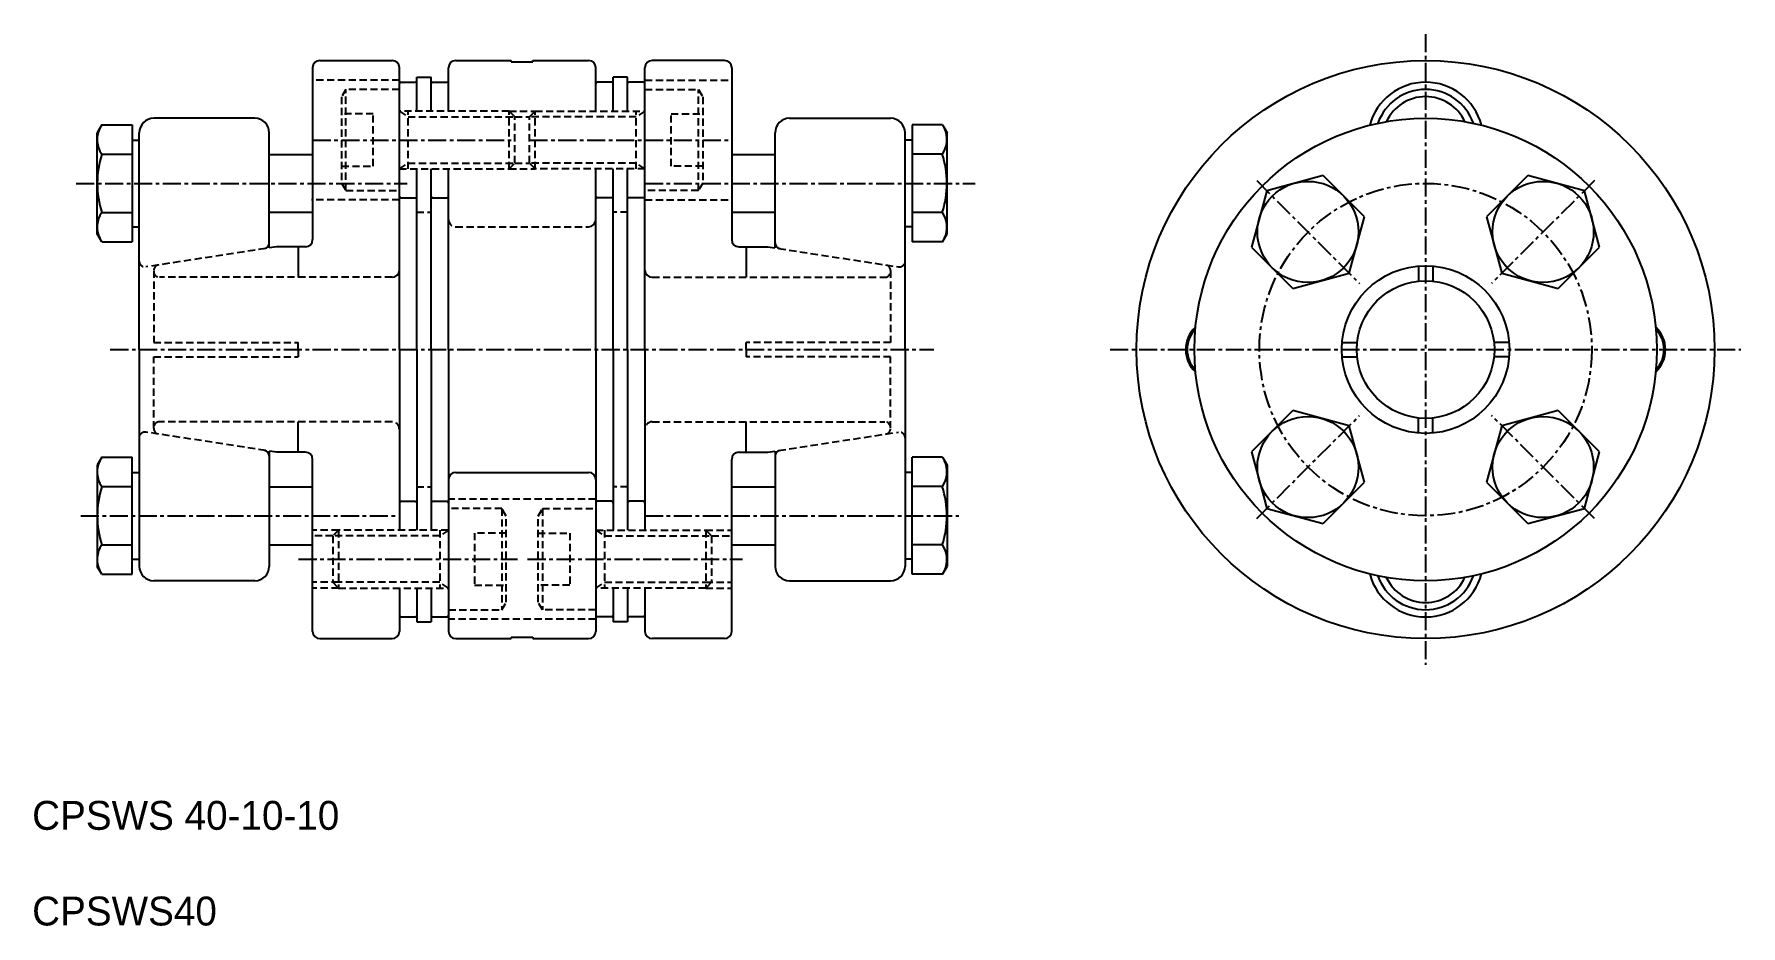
# Model space of a CAD drawing. Extents: x -35 to 83, y 506 to 568.
import ezdxf

# ---------------------------------------------------------------- set-up
doc = ezdxf.new("R2010")
doc.units = 0
doc.linetypes.add('CENTER', pattern=[2, 1.25, -0.25, 0.25, -0.25])
doc.linetypes.add('DASHED', pattern=[0.75, 0.5, -0.25])
doc.layers.get('0').update_dxf_attribs({"linetype": 'CONTINUOUS'})
doc.layers.add('CENTER', color=1, linetype='CENTER')

msp = doc.modelspace()

# ---------------------------------------------------------------- linework, layer by layer
at = {"color": 7, "linetype": 'CONTINUOUS'}
for p, q in [((-15.06, 566.13), (-10.06, 566.13)), ((-5.66, 566.13), (-1.81, 566.13)), ((-1.81, 566.03), (-1.81, 566.13)), ((-1.81, 566.03), (-0.31, 566.03)), ((-0.31, 566.13), (3.54, 566.13)), ((-0.31, 566.03), (-0.31, 566.13)), ((12.94, 566.13), (7.94, 566.13)), ((-15.56, 565.63), (-15.56, 553.74)), ((-9.56, 546.13), (-9.56, 565.63)), ((-9.46, 564.63), (-8.46, 564.63)), ((-8.36, 562.63), (-8.36, 564.98)), ((-8.36, 564.98), (-7.36, 564.98)), ((-7.36, 562.63), (-7.36, 564.98)), ((-7.26, 564.63), (-6.26, 564.63)), ((-6.16, 562.63), (-6.16, 565.63)), ((4.04, 562.63), (4.04, 565.63)), ((5.14, 564.63), (4.14, 564.63)), ((6.24, 564.98), (5.24, 564.98)), ((5.24, 562.63), (5.24, 564.98)), ((6.24, 562.63), (6.24, 564.98)), ((7.34, 564.63), (6.34, 564.63)), ((7.44, 546.13), (7.44, 565.63)), ((13.44, 565.63), (13.44, 553.74)), ((-9.56, 557.13), (-9.56, 564.13)), ((7.44, 557.13), (7.44, 564.13)), ((-30.15, 561.68), (-30.46, 561.13)), ((-30.46, 554.13), (-30.46, 561.13)), ((-30.15, 561.68), (-28.06, 561.68)), ((-28.06, 561.68), (-28.06, 560.57)), ((-27.56, 546.13), (-27.56, 561.13)), ((-19.56, 562.13), (-26.56, 562.13)), ((-18.56, 553.16), (-18.56, 561.13)), ((16.44, 553.16), (16.44, 561.13)), ((17.44, 562.13), (24.44, 562.13)), ((25.44, 546.13), (25.44, 561.13)), ((28.02, 561.68), (25.94, 561.68)), ((25.94, 561.68), (25.94, 560.57)), ((28.02, 561.68), (28.34, 561.13)), ((28.34, 554.13), (28.34, 561.13)), ((-28.06, 560.63), (-27.56, 560.63)), ((-28.06, 560.57), (-28.06, 554.69)), ((25.94, 560.63), (25.44, 560.63)), ((25.94, 560.57), (25.94, 554.69)), ((-30.15, 559.66), (-28.06, 559.66)), ((-18.56, 559.63), (-15.56, 559.63)), ((13.44, 559.63), (16.44, 559.63)), ((28.02, 559.66), (25.94, 559.66)), ((-8.36, 546.13), (-8.36, 558.63)), ((-7.36, 546.13), (-7.36, 558.63)), ((-6.16, 546.13), (-6.16, 558.63)), ((4.04, 546.13), (4.04, 558.63)), ((5.24, 546.13), (5.24, 558.63)), ((6.24, 546.13), (6.24, 558.63)), ((54.37, 558.17), (50.47, 557.12)), ((57.23, 555.31), (54.37, 558.17)), ((68.54, 558.17), (65.68, 555.31)), ((72.45, 557.12), (68.54, 558.17)), ((-9.46, 556.63), (-8.46, 556.63)), ((-7.26, 556.63), (-6.26, 556.63)), ((5.14, 556.63), (4.14, 556.63)), ((7.34, 556.63), (6.34, 556.63)), ((50.47, 557.12), (49.42, 553.22)), ((73.49, 553.22), (72.45, 557.12)), ((-30.15, 555.61), (-28.06, 555.61)), ((-18.56, 555.63), (-15.56, 555.63)), ((13.44, 555.63), (16.44, 555.63)), ((28.02, 555.61), (25.94, 555.61)), ((56.18, 551.41), (57.23, 555.31)), ((65.68, 555.31), (66.73, 551.41)), ((-30.15, 553.59), (-30.46, 554.13)), ((-28.06, 554.69), (-28.06, 553.59)), ((-28.06, 554.63), (-27.56, 554.63)), ((25.94, 554.63), (25.44, 554.63)), ((25.94, 554.69), (25.94, 553.59)), ((28.02, 553.59), (28.34, 554.13)), ((-30.15, 553.59), (-28.06, 553.59)), ((-16.56, 553.24), (-18.06, 553.24)), ((-16.56, 553.24), (-16.56, 551.13)), ((-16.06, 553.24), (-16.56, 553.24)), ((13.94, 553.24), (14.44, 553.24)), ((14.44, 553.24), (14.44, 551.13)), ((14.44, 553.24), (15.94, 553.24)), ((28.02, 553.59), (25.94, 553.59)), ((49.42, 553.22), (52.28, 550.36)), ((70.63, 550.36), (73.49, 553.22)), ((60.96, 551.91), (60.96, 550.87)), ((61.96, 551.91), (61.96, 550.87)), ((52.28, 550.36), (56.18, 551.41)), ((66.73, 551.41), (70.63, 550.36)), ((-27.56, 546.13), (-27.56, 531.13)), ((-9.56, 546.13), (-9.56, 533.63)), ((-8.36, 546.13), (-8.36, 533.63)), ((-7.36, 546.13), (-7.36, 533.63)), ((-6.16, 546.13), (-6.16, 526.63)), ((4.04, 546.13), (4.04, 526.63)), ((5.24, 546.13), (5.24, 533.63)), ((6.24, 546.13), (6.24, 533.63)), ((7.44, 546.13), (7.44, 533.63)), ((25.44, 546.13), (25.44, 531.13)), ((55.68, 546.63), (56.72, 546.63)), ((67.23, 546.63), (66.19, 546.63)), ((55.68, 545.63), (56.72, 545.63)), ((67.23, 545.63), (66.19, 545.63)), ((-16.56, 539.03), (-16.56, 541.13)), ((14.44, 539.03), (14.44, 541.13)), ((52.28, 541.91), (49.42, 539.05)), ((56.18, 540.86), (52.28, 541.91)), ((60.96, 540.36), (60.96, 541.4)), ((61.96, 540.36), (61.96, 541.4)), ((70.63, 541.91), (66.73, 540.86)), ((73.49, 539.05), (70.63, 541.91)), ((57.23, 536.96), (56.18, 540.86)), ((66.73, 540.86), (65.68, 536.96)), ((-30.15, 538.68), (-30.46, 538.13)), ((-30.15, 538.68), (-28.06, 538.68)), ((-28.06, 537.57), (-28.06, 538.68)), ((-18.56, 539.1), (-18.56, 531.13)), ((-16.56, 539.03), (-18.06, 539.03)), ((-16.06, 539.03), (-16.56, 539.03)), ((13.94, 539.03), (14.44, 539.03)), ((14.44, 539.03), (15.94, 539.03)), ((16.44, 539.1), (16.44, 531.13)), ((28.02, 538.68), (25.94, 538.68)), ((25.94, 537.57), (25.94, 538.68)), ((28.02, 538.68), (28.34, 538.13)), ((49.42, 539.05), (50.47, 535.14)), ((72.45, 535.14), (73.49, 539.05)), ((-30.46, 538.13), (-30.46, 531.13)), ((-28.06, 537.63), (-27.56, 537.63)), ((-28.06, 531.69), (-28.06, 537.57)), ((-15.56, 526.63), (-15.56, 538.53)), ((-5.66, 537.63), (3.54, 537.63)), ((13.44, 526.63), (13.44, 538.53)), ((25.94, 537.63), (25.44, 537.63)), ((25.94, 531.69), (25.94, 537.57)), ((28.34, 538.13), (28.34, 531.13)), ((-30.15, 536.66), (-28.06, 536.66)), ((-18.56, 536.63), (-15.56, 536.63)), ((13.44, 536.63), (16.44, 536.63)), ((28.02, 536.66), (25.94, 536.66)), ((54.37, 534.1), (57.23, 536.96)), ((65.68, 536.96), (68.54, 534.1)), ((-9.46, 535.63), (-8.46, 535.63)), ((-7.26, 535.63), (-6.26, 535.63)), ((-6.16, 535.13), (-6.16, 528.13)), ((4.04, 535.13), (4.04, 528.13)), ((5.14, 535.63), (4.14, 535.63)), ((7.34, 535.63), (6.34, 535.63)), ((50.47, 535.14), (54.37, 534.1)), ((68.54, 534.1), (72.45, 535.14)), ((-30.15, 532.61), (-28.06, 532.61)), ((-28.06, 530.59), (-28.06, 531.69)), ((-28.06, 531.63), (-27.56, 531.63)), ((-18.56, 532.63), (-15.56, 532.63)), ((13.44, 532.63), (16.44, 532.63)), ((25.94, 531.63), (25.44, 531.63)), ((28.02, 532.61), (25.94, 532.61)), ((25.94, 530.59), (25.94, 531.69)), ((-30.15, 530.59), (-30.46, 531.13)), ((-30.15, 530.59), (-28.06, 530.59)), ((28.02, 530.59), (25.94, 530.59)), ((28.02, 530.59), (28.34, 531.13)), ((-19.56, 530.13), (-26.56, 530.13)), ((-9.56, 529.63), (-9.56, 526.63)), ((-8.36, 529.63), (-8.36, 527.28)), ((-7.36, 529.63), (-7.36, 527.28)), ((5.24, 529.63), (5.24, 527.28)), ((6.24, 529.63), (6.24, 527.28)), ((7.44, 529.63), (7.44, 526.63)), ((17.44, 530.13), (24.44, 530.13)), ((-9.46, 527.63), (-8.46, 527.63)), ((-8.36, 527.28), (-7.36, 527.28)), ((-7.26, 527.63), (-6.26, 527.63)), ((5.14, 527.63), (4.14, 527.63)), ((6.24, 527.28), (5.24, 527.28)), ((7.34, 527.63), (6.34, 527.63)), ((-15.06, 526.13), (-10.06, 526.13)), ((-5.66, 526.13), (-1.81, 526.13)), ((-1.81, 526.23), (-0.31, 526.23)), ((-1.81, 526.23), (-1.81, 526.13)), ((-0.31, 526.23), (-0.31, 526.13)), ((-0.31, 526.13), (3.54, 526.13)), ((12.94, 526.13), (7.94, 526.13))]:
    msp.add_line(p, q, dxfattribs=at)
at = {"color": 3, "linetype": 'DASHED'}
for p, q in [((-9.56, 564.78), (-15.56, 564.78)), ((7.44, 564.78), (13.44, 564.78)), ((-13.26, 564.13), (-13.56, 563.61)), ((-13.56, 563.61), (-13.56, 557.65)), ((-9.56, 564.13), (-13.26, 564.13)), ((-13.26, 557.13), (-13.26, 564.13)), ((7.44, 564.13), (11.14, 564.13)), ((11.14, 564.13), (11.44, 563.61)), ((11.14, 557.13), (11.14, 564.13)), ((11.44, 563.61), (11.44, 557.65)), ((-11.36, 562.43), (-13.56, 562.43)), ((-11.36, 558.83), (-11.36, 562.43)), ((-9.56, 562.63), (-8.96, 562.23)), ((-1.96, 562.63), (-9.56, 562.63)), ((-8.96, 558.63), (-8.96, 562.63)), ((-8.96, 562.23), (-1.56, 562.23)), ((-1.96, 558.63), (-1.96, 562.63)), ((-1.96, 562.63), (-0.16, 562.63)), ((-1.56, 562.23), (-1.96, 562.63)), ((-1.56, 562.23), (-0.56, 562.23)), ((-1.56, 559.03), (-1.56, 562.23)), ((-0.56, 562.23), (-0.16, 562.63)), ((6.84, 562.23), (-0.56, 562.23)), ((-0.56, 559.03), (-0.56, 562.23)), ((-0.16, 558.63), (-0.16, 562.63)), ((-0.16, 562.63), (7.44, 562.63)), ((6.84, 558.63), (6.84, 562.63)), ((7.44, 562.63), (6.84, 562.23)), ((9.24, 562.43), (11.44, 562.43)), ((9.24, 558.83), (9.24, 562.43)), ((-13.56, 558.83), (-11.36, 558.83)), ((-9.56, 558.63), (-8.96, 559.03)), ((-8.96, 559.03), (-1.56, 559.03)), ((-1.96, 558.63), (-1.56, 559.03)), ((-1.56, 559.03), (-0.56, 559.03)), ((6.84, 559.03), (-0.56, 559.03)), ((-0.16, 558.63), (-0.56, 559.03)), ((7.44, 558.63), (6.84, 559.03)), ((11.44, 558.83), (9.24, 558.83)), ((-13.56, 557.65), (-13.26, 557.13)), ((-9.56, 558.63), (-1.96, 558.63)), ((-1.96, 558.63), (-0.16, 558.63)), ((7.44, 558.63), (-0.16, 558.63)), ((11.44, 557.65), (11.14, 557.13)), ((-9.56, 556.48), (-15.64, 556.48)), ((-13.26, 557.13), (-9.56, 557.13)), ((11.14, 557.13), (7.44, 557.13)), ((7.44, 556.48), (13.44, 556.48)), ((-8.36, 555.63), (-7.36, 555.63)), ((6.24, 555.63), (5.24, 555.63)), ((-5.66, 554.63), (3.54, 554.63)), ((-18.06, 553.24), (-27.11, 551.85)), ((15.94, 553.24), (24.99, 551.85)), ((-26.56, 551.59), (-26.56, 546.63)), ((24.44, 551.59), (24.44, 546.63)), ((-10.06, 551.13), (-26.16, 551.13)), ((7.94, 551.13), (24.04, 551.13)), ((-26.56, 546.63), (-16.56, 546.63)), ((-16.56, 546.13), (-16.56, 546.63)), ((-16.56, 546.13), (-16.56, 545.63)), ((24.44, 546.63), (14.44, 546.63)), ((14.44, 546.13), (14.44, 546.63)), ((14.44, 546.13), (14.44, 545.63)), ((-26.56, 545.63), (-16.56, 545.63)), ((-26.56, 540.68), (-26.56, 545.63)), ((24.44, 545.63), (14.44, 545.63)), ((24.44, 540.68), (24.44, 545.63)), ((-10.06, 541.13), (-26.16, 541.13)), ((7.94, 541.13), (24.04, 541.13)), ((-18.06, 539.03), (-27.11, 540.42)), ((15.94, 539.03), (24.99, 540.42)), ((-8.36, 536.63), (-7.36, 536.63)), ((6.24, 536.63), (5.24, 536.63)), ((4.04, 535.78), (-6.16, 535.78)), ((-2.46, 535.13), (-6.16, 535.13)), ((-2.16, 534.61), (-2.46, 535.13)), ((-2.46, 535.13), (-2.46, 528.13)), ((0.04, 534.61), (0.34, 535.13)), ((0.34, 535.13), (4.04, 535.13)), ((0.34, 535.13), (0.34, 528.13)), ((-2.16, 528.65), (-2.16, 534.61)), ((0.04, 528.65), (0.04, 534.61)), ((-13.76, 533.63), (-15.56, 533.63)), ((-14.16, 533.23), (-15.56, 533.23)), ((-13.76, 533.63), (-14.16, 533.23)), ((-6.76, 533.23), (-14.16, 533.23)), ((-14.16, 533.23), (-14.16, 530.03)), ((-13.76, 533.63), (-13.76, 529.63)), ((-6.16, 533.63), (-13.76, 533.63)), ((-6.76, 533.63), (-6.76, 529.63)), ((-6.16, 533.63), (-6.76, 533.23)), ((-4.36, 533.43), (-4.36, 529.83)), ((-2.16, 533.43), (-4.36, 533.43)), ((0.04, 533.43), (2.24, 533.43)), ((2.24, 533.43), (2.24, 529.83)), ((4.04, 533.63), (4.64, 533.23)), ((4.04, 533.63), (11.64, 533.63)), ((4.64, 533.63), (4.64, 529.63)), ((4.64, 533.23), (12.04, 533.23)), ((11.64, 533.63), (11.64, 529.63)), ((11.64, 533.63), (13.44, 533.63)), ((11.64, 533.63), (12.04, 533.23)), ((12.04, 533.23), (13.44, 533.23)), ((12.04, 533.23), (12.04, 530.03)), ((-13.76, 530.03), (-15.56, 530.03)), ((-13.76, 529.63), (-15.56, 529.63)), ((-6.76, 530.03), (-14.16, 530.03)), ((-14.16, 530.03), (-13.76, 529.63)), ((-13.76, 529.63), (-6.16, 529.63)), ((-6.16, 529.63), (-6.76, 530.03)), ((-4.36, 529.83), (-2.16, 529.83)), ((2.24, 529.83), (0.04, 529.83)), ((4.04, 529.63), (4.64, 530.03)), ((11.64, 529.63), (4.04, 529.63)), ((4.64, 530.03), (12.04, 530.03)), ((11.64, 530.03), (13.44, 530.03)), ((12.04, 530.03), (11.64, 529.63)), ((11.64, 529.63), (13.44, 529.63)), ((-6.16, 528.13), (-2.46, 528.13)), ((-2.46, 528.13), (-2.16, 528.65)), ((0.34, 528.13), (0.04, 528.65)), ((4.04, 528.13), (0.34, 528.13)), ((4.04, 527.48), (-6.24, 527.48))]:
    msp.add_line(p, q, dxfattribs=at)
at = {"color": 7, "linetype": 'CONTINUOUS'}
for centre, radius in [((61.46, 546.13), 20), ((61.46, 546.13), 16), ((53.32, 554.27), 3.5), ((69.59, 554.27), 3.5), ((61.46, 546.13), 5.8), ((61.46, 546.13), 4.76), ((53.32, 538), 3.5), ((69.59, 538), 3.5)]:
    msp.add_circle(centre, radius, dxfattribs=at)
for centre, radius, start, end in [((-15.06, 565.63), 0.5, 90, 180), ((-10.06, 565.63), 0.5, 0, 90), ((-5.66, 565.63), 0.5, 90, 180), ((3.54, 565.63), 0.5, 0, 90), ((7.94, 565.63), 0.5, 90, 180), ((12.94, 565.63), 0.5, 0, 90), ((-9.46, 564.53), 0.1, 90, 180), ((-8.46, 564.53), 0.1, 0, 90), ((-7.26, 564.53), 0.1, 90, 180), ((-6.26, 564.53), 0.1, 0, 90), ((4.14, 564.53), 0.1, 90, 180), ((5.14, 564.53), 0.1, 0, 90), ((6.34, 564.53), 0.1, 90, 180), ((7.34, 564.53), 0.1, 0, 90), ((61.46, 560.63), 4, 14.8604, 165.1396), ((61.46, 560.63), 3.5, 19.2718, 160.7282), ((61.46, 560.63), 3, 24.9871, 155.0129), ((-28.68, 560.67), 1.79, 154.4469, 214.4469), ((-26.56, 561.13), 1, 90, 180), ((-19.56, 561.13), 1, 0, 90), ((17.44, 561.13), 1, 90, 180), ((24.44, 561.13), 1, 0, 90), ((26.55, 560.67), 1.79, 325.5531, 25.5531), ((-23.78, 557.63), 6.68, 162.3875, 197.6125), ((21.65, 557.63), 6.68, 342.3875, 17.6125), ((-9.46, 556.73), 0.1, 180, 270), ((-8.46, 556.73), 0.1, 270, 0), ((-7.26, 556.73), 0.1, 180, 270), ((-6.26, 556.73), 0.1, 270, 360), ((4.14, 556.73), 0.1, 180, 270), ((5.14, 556.73), 0.1, 270, 0), ((6.34, 556.73), 0.1, 180, 270), ((7.34, 556.73), 0.1, 270, 0), ((-28.68, 554.6), 1.79, 145.5531, 205.5531), ((3.54, 555.13), 0.5, 270, 0), ((26.55, 554.6), 1.79, 334.4469, 34.4469), ((-18.96, 553.51), 0.4, 278.746, 0), ((-16.06, 553.74), 0.5, 270, 0), ((13.94, 553.74), 0.5, 180, 270), ((16.84, 553.51), 0.4, 180, 261.254), ((-10.06, 551.63), 0.5, 270, 0), ((7.94, 551.63), 0.5, 180, 270), ((46.96, 546.13), 2.1, 132.7513, 227.2487), ((46.96, 546.13), 2, 136.0402, 223.9598), ((75.96, 546.13), 2.1, 312.7513, 47.2487), ((75.96, 546.13), 2, 316.0402, 43.9598), ((-18.96, 538.76), 0.4, 0, 81.254), ((-16.06, 538.53), 0.5, 0, 90), ((13.94, 538.53), 0.5, 90, 180), ((16.84, 538.76), 0.4, 98.746, 180), ((-28.68, 537.67), 1.79, 154.4469, 214.4469), ((-5.66, 537.13), 0.5, 90, 180), ((3.54, 537.13), 0.5, 0, 90), ((26.55, 537.67), 1.79, 325.5531, 25.5531), ((-23.78, 534.63), 6.68, 162.3875, 197.6125), ((21.65, 534.63), 6.68, 342.3875, 17.6125), ((-9.46, 535.53), 0.1, 90, 180), ((-8.46, 535.53), 0.1, 0, 90), ((-7.26, 535.53), 0.1, 90, 180), ((-6.26, 535.53), 0.1, 0, 90), ((4.14, 535.53), 0.1, 90, 180), ((5.14, 535.53), 0.1, 0, 90), ((6.34, 535.53), 0.1, 90, 180), ((7.34, 535.53), 0.1, 0, 90), ((-28.68, 531.6), 1.79, 145.5531, 205.5531), ((26.55, 531.6), 1.79, 334.4469, 34.4469), ((-26.56, 531.13), 1, 180, 270), ((-19.56, 531.13), 1, 270, 0), ((17.44, 531.13), 1, 180, 270), ((24.44, 531.13), 1, 270, 0), ((61.46, 531.63), 4, 194.8604, 345.1396), ((61.46, 531.63), 3.5, 199.2718, 340.7282), ((61.46, 531.63), 3, 204.9871, 335.0129), ((-9.46, 527.73), 0.1, 180, 270), ((-8.46, 527.73), 0.1, 270, 0), ((-7.26, 527.73), 0.1, 180, 270), ((-6.26, 527.73), 0.1, 270, 360), ((4.14, 527.73), 0.1, 180, 270), ((5.14, 527.73), 0.1, 270, 0), ((6.34, 527.73), 0.1, 180, 270), ((7.34, 527.73), 0.1, 270, 0), ((-15.06, 526.63), 0.5, 180, 270), ((-10.06, 526.63), 0.5, 270, 0), ((-5.66, 526.63), 0.5, 180, 270), ((3.54, 526.63), 0.5, 270, 0), ((7.94, 526.63), 0.5, 180, 270), ((12.94, 526.63), 0.5, 270, 0)]:
    msp.add_arc(centre, radius, start, end, dxfattribs=at)
at = {"color": 3, "linetype": 'DASHED'}
for centre, radius, start, end in [((-5.66, 555.13), 0.5, 180, 270), ((-27.16, 552.25), 0.4, 180, 278.746), ((-26.16, 551.59), 0.4, 98.746, 180), ((24.04, 551.59), 0.4, 0, 81.254), ((25.04, 552.25), 0.4, 261.254, 0), ((-26.16, 551.53), 0.4, 180, 270), ((24.04, 551.53), 0.4, 270, 0), ((-26.16, 540.73), 0.4, 90, 180), ((-10.06, 540.63), 0.5, 0, 90), ((7.94, 540.63), 0.5, 90, 180), ((24.04, 540.73), 0.4, 0, 90), ((-27.16, 540.02), 0.4, 81.254, 180), ((-26.16, 540.68), 0.4, 180, 261.254), ((24.04, 540.68), 0.4, 278.746, 360), ((25.04, 540.02), 0.4, 0, 98.746)]:
    msp.add_arc(centre, radius, start, end, dxfattribs=at)
at = {"layer": 'CENTER', "color": 1, "linetype": 'CENTER'}
for p, q in [((61.46, 567.96), (61.46, 524.31)), ((-15.56, 560.63), (-1.56, 560.63)), ((-0.56, 560.63), (13.44, 560.63)), ((-31.92, 557.63), (-9.02, 557.63)), ((7.44, 557.63), (30.29, 557.63)), ((49.77, 557.82), (56.88, 550.71)), ((73.15, 557.82), (66.03, 550.71)), ((-29.56, 546.13), (27.44, 546.13)), ((39.63, 546.13), (83.28, 546.13)), ((49.77, 534.44), (56.88, 541.56)), ((73.15, 534.44), (66.03, 541.56)), ((-31.6, 534.63), (-9.56, 534.63)), ((7.44, 534.63), (29.15, 534.63)), ((-16.53, 531.63), (-1.38, 531.63)), ((-0.68, 531.63), (14.18, 531.63))]:
    msp.add_line(p, q, dxfattribs=at)
msp.add_circle((61.46, 546.13), 11.5, dxfattribs=at)

# ---------------------------------------------------------------- texts
for s, p in [('CPSWS 40-10-10', (-34.97, 512.9)), ('CPSWS40', (-34.97, 506.28))]:
    msp.add_text(s, height=2).set_placement(p)

doc.saveas('drawing.dxf')
